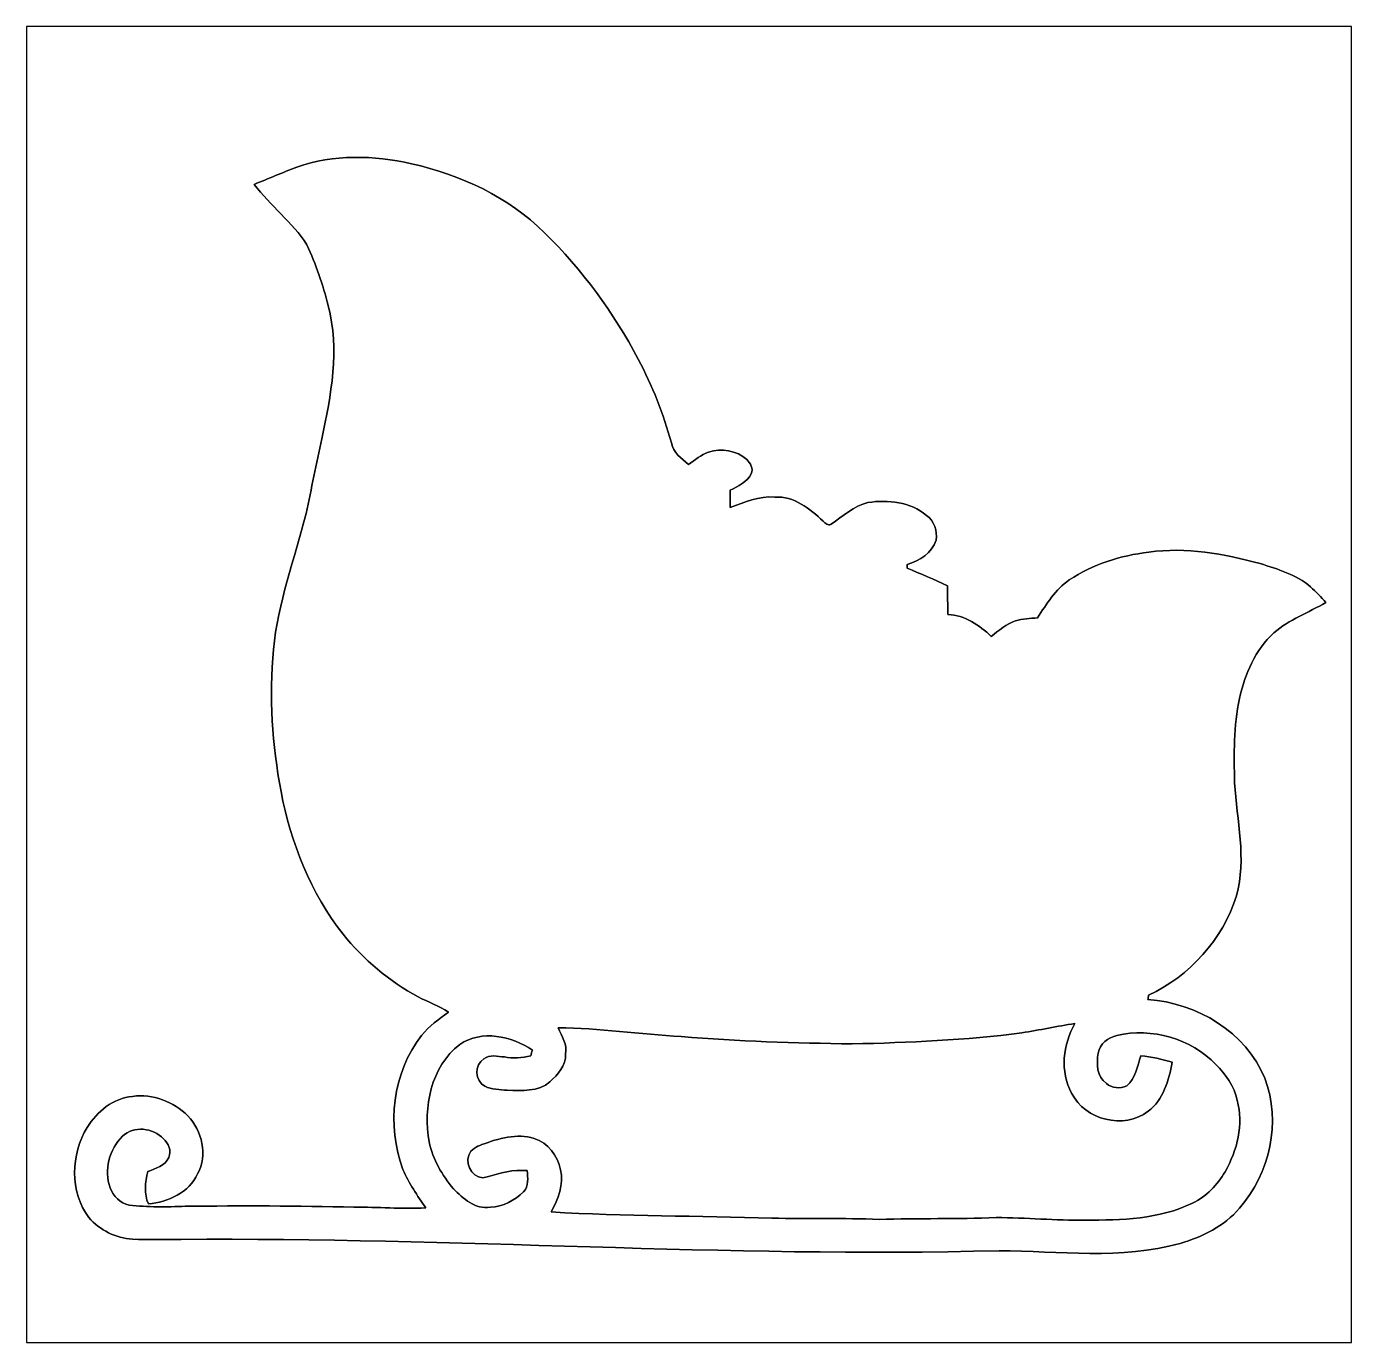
# Model space of a CAD drawing. Header units: centimetres. Extents: x -16.8 to 16.8, y -16.7 to 16.7.
import ezdxf

# ---------------------------------------------------------------- set-up
doc = ezdxf.new("R2010")
doc.units = ezdxf.units.CM
doc.header["$MEASUREMENT"] = 0
doc.layers.add('Layer 1', color=7, linetype='Continuous')

msp = doc.modelspace()

# ---------------------------------------------------------------- linework, layer by layer
at = {"layer": 'Layer 1', "color": 7}
for points, knots in [([(-16.77458, 16.66875), (-16.77458, 16.66875), (16.77458, 16.66875), (16.77458, 16.66875), (16.77458, 16.66875), (16.77458, 16.66875), (16.77458, -16.66875), (16.77458, -16.66875), (16.77458, -16.66875), (16.77458, -16.66875), (-16.77458, -16.66875), (-16.77458, -16.66875), (-16.77458, -16.66875), (-16.77458, -16.66875), (-16.77458, 16.66875), (-16.77458, 16.66875), (-16.77458, 16.66875), (-16.77458, 16.66875), (-16.77458, 16.66875), (-16.77458, 16.66875)], [0, 0, 0, 0, 0.16666667, 0.16666667, 0.16666667, 0.16666667, 0.33333333, 0.33333333, 0.33333333, 0.33333333, 0.5, 0.5, 0.5, 0.5, 0.66666667, 0.66666667, 0.66666667, 0.66666667, 1, 1, 1, 1]), ([(-9.9314, 13.10711), (-10.29511, 12.97199), (-10.64754, 12.80866), (-11.01019, 12.67001), (-11.01019, 12.67001), (-10.60662, 12.12568), (-10.04394, 11.71293), (-9.67387, 11.14178), (-9.67387, 11.14178), (-9.4488, 10.64542), (-9.26606, 10.1279), (-9.13553, 9.59838), (-9.13553, 9.59838), (-8.84449, 8.48713), (-9.06074, 7.32719), (-9.29534, 6.22653), (-9.29534, 6.22653), (-9.4421, 5.59823), (-9.55569, 4.96323), (-9.69574, 4.33388), (-9.69574, 4.33388), (-9.97761, 3.18735), (-10.41365, 2.07327), (-10.52019, 0.88865), (-10.52019, 0.88865), (-10.63166, -0.3115), (-10.55299, -1.52682), (-10.33039, -2.71039), (-10.33039, -2.71039), (-10.0778, -4.00897), (-9.58391, -5.28038), (-8.75983, -6.32566), (-8.75983, -6.32566), (-8.24054, -6.97548), (-7.5879, -7.51734), (-6.85588, -7.91175), (-6.85588, -7.91175), (-6.604, -8.04545), (-6.3306, -8.13752), (-6.09247, -8.29627), (-6.09247, -8.29627), (-6.33307, -8.4776), (-6.58213, -8.65364), (-6.77369, -8.88929), (-6.77369, -8.88929), (-7.50253, -9.83968), (-7.66128, -11.17071), (-7.24218, -12.28408), (-7.24218, -12.28408), (-7.10001, -12.6365), (-6.87529, -12.94624), (-6.66609, -13.26092), (-6.66609, -13.26092), (-7.27216, -13.28984), (-7.87859, -13.23622), (-8.48501, -13.2401), (-8.48501, -13.2401), (-9.90741, -13.20377), (-11.33052, -13.20588), (-12.75327, -13.21541), (-12.75327, -13.21541), (-13.2274, -13.23693), (-13.70401, -13.24187), (-14.17638, -13.18577), (-14.17638, -13.18577), (-14.39827, -13.14238), (-14.58313, -12.96141), (-14.6558, -12.75115), (-14.6558, -12.75115), (-14.81843, -12.30383), (-14.67732, -11.77502), (-14.3443, -11.4427), (-14.3443, -11.4427), (-14.06208, -11.16859), (-13.56642, -11.22998), (-13.30784, -11.50867), (-13.30784, -11.50867), (-13.1886, -11.62403), (-13.08982, -11.81453), (-13.17413, -11.97857), (-13.17413, -11.97857), (-13.25809, -12.19482), (-13.50821, -12.25973), (-13.70612, -12.33805), (-13.70612, -12.33805), (-13.77033, -12.60792), (-13.80455, -12.89932), (-13.68637, -13.15932), (-13.68637, -13.15932), (-13.18613, -13.11416), (-12.66296, -12.86827), (-12.44141, -12.39414), (-12.44141, -12.39414), (-12.16836, -11.92036), (-12.34017, -11.30935), (-12.68765, -10.92376), (-12.68765, -10.92376), (-13.05419, -10.57134), (-13.57559, -10.35544), (-14.08889, -10.43481), (-14.08889, -10.43481), (-14.57713, -10.47891), (-14.98988, -10.81546), (-15.23683, -11.22257), (-15.23683, -11.22257), (-15.66086, -11.89849), (-15.68027, -12.85064), (-15.19449, -13.50186), (-15.19449, -13.50186), (-14.92109, -13.82395), (-14.5161, -14.02715), (-14.09418, -14.05326), (-14.09418, -14.05326), (-13.68284, -14.06913), (-13.27079, -14.05784), (-12.85875, -14.0589), (-12.85875, -14.0589), (-5.95383, -13.99611), (0.94403, -14.52739), (7.84931, -14.34324), (7.84931, -14.34324), (9.37507, -14.35488), (10.93929, -14.57466), (12.43365, -14.1605), (12.43365, -14.1605), (12.99563, -13.99293), (13.55302, -13.72411), (13.9386, -13.26903), (13.9386, -13.26903), (14.70201, -12.38638), (15.00117, -11.07828), (14.57995, -9.9755), (14.57995, -9.9755), (14.09665, -8.79616), (12.86263, -8.06697), (11.62085, -7.98054), (11.62085, -7.98054), (11.62509, -7.94314), (11.62967, -7.90646), (11.63496, -7.86977), (11.63496, -7.86977), (12.67566, -7.38399), (13.51562, -6.45689), (13.85958, -5.35728), (13.85958, -5.35728), (14.12169, -4.41466), (13.87404, -3.43958), (13.81478, -2.48779), (13.81478, -2.48779), (13.79961, -1.77447), (13.7862, -1.05269), (13.94072, -0.35172), (13.94072, -0.35172), (14.07795, 0.26247), (14.33548, 0.88053), (14.81173, 1.30916), (14.81173, 1.30916), (15.19908, 1.64782), (15.68838, 1.81998), (16.12653, 2.07645), (16.12653, 2.07645), (16.00517, 2.21615), (15.87888, 2.35268), (15.73918, 2.47333), (15.73918, 2.47333), (15.37652, 2.7873), (14.90451, 2.91888), (14.4586, 3.06388), (14.4586, 3.06388), (13.54314, 3.30412), (12.58746, 3.49179), (11.63955, 3.35245), (11.63955, 3.35245), (10.93223, 3.26284), (10.22068, 3.054), (9.62801, 2.64724), (9.62801, 2.64724), (9.27735, 2.40771), (9.05334, 2.03906), (8.82438, 1.69157), (8.82438, 1.69157), (8.63812, 1.66758), (8.44621, 1.67323), (8.2677, 1.61149), (8.2677, 1.61149), (8.03734, 1.52647), (7.84119, 1.37372), (7.65492, 1.21744), (7.65492, 1.21744), (7.35048, 1.50283), (6.99064, 1.75789), (6.55779, 1.77271), (6.55779, 1.77271), (6.55002, 2.01401), (6.5465, 2.25531), (6.54332, 2.4959), (6.54332, 2.4959), (6.21312, 2.66876), (5.86281, 2.79718), (5.52344, 2.94993), (5.52344, 2.94993), (5.52415, 2.9718), (5.52556, 3.0159), (5.52662, 3.03777), (5.52662, 3.03777), (5.83424, 3.13761), (6.1595, 3.32705), (6.2551, 3.65725), (6.2551, 3.65725), (6.29356, 3.88902), (6.20924, 4.14584), (6.0131, 4.28449), (6.0131, 4.28449), (5.60634, 4.62033), (5.03661, 4.68948), (4.53072, 4.60904), (4.53072, 4.60904), (4.1723, 4.51979), (3.89467, 4.26226), (3.59586, 4.06118), (3.59586, 4.06118), (3.52002, 4.00932), (3.45052, 4.09187), (3.39513, 4.13526), (3.39513, 4.13526), (3.06105, 4.44888), (2.65889, 4.78014), (2.16958, 4.74627), (2.16958, 4.74627), (1.77024, 4.78049), (1.40653, 4.61574), (1.04422, 4.47957), (1.04422, 4.47957), (1.04281, 4.62633), (1.04211, 4.77273), (1.04175, 4.91878), (1.04175, 4.91878), (1.2379, 5.03343), (1.47496, 5.12022), (1.57727, 5.34), (1.57727, 5.34), (1.63689, 5.4677), (1.55187, 5.60634), (1.46403, 5.69736), (1.46403, 5.69736), (1.20544, 5.92667), (0.8195, 5.99934), (0.49318, 5.8868), (0.49318, 5.8868), (0.30163, 5.8233), (0.15099, 5.68184), (-0.01517, 5.57248), (-0.01517, 5.57248), (-0.18415, 5.73017), (-0.40746, 5.86987), (-0.44344, 6.11893), (-0.44344, 6.11893), (-0.65017, 6.85165), (-0.92181, 7.56779), (-1.28623, 8.23736), (-1.28623, 8.23736), (-1.90324, 9.42022), (-2.70334, 10.50854), (-3.65831, 11.44058), (-3.65831, 11.44058), (-4.56494, 12.35569), (-5.78203, 12.90884), (-7.02557, 13.19107), (-7.02557, 13.19107), (-7.97878, 13.40661), (-9.00077, 13.43766), (-9.9314, 13.10711)], [0, 0, 0, 0, 0.01449275, 0.01449275, 0.01449275, 0.01449275, 0.02898551, 0.02898551, 0.02898551, 0.02898551, 0.04347826, 0.04347826, 0.04347826, 0.04347826, 0.05797101, 0.05797101, 0.05797101, 0.05797101, 0.07246377, 0.07246377, 0.07246377, 0.07246377, 0.08695652, 0.08695652, 0.08695652, 0.08695652, 0.10144928, 0.10144928, 0.10144928, 0.10144928, 0.11594203, 0.11594203, 0.11594203, 0.11594203, 0.13043478, 0.13043478, 0.13043478, 0.13043478, 0.14492754, 0.14492754, 0.14492754, 0.14492754, 0.15942029, 0.15942029, 0.15942029, 0.15942029, 0.17391304, 0.17391304, 0.17391304, 0.17391304, 0.1884058, 0.1884058, 0.1884058, 0.1884058, 0.20289855, 0.20289855, 0.20289855, 0.20289855, 0.2173913, 0.2173913, 0.2173913, 0.2173913, 0.23188406, 0.23188406, 0.23188406, 0.23188406, 0.24637681, 0.24637681, 0.24637681, 0.24637681, 0.26086957, 0.26086957, 0.26086957, 0.26086957, 0.27536232, 0.27536232, 0.27536232, 0.27536232, 0.28985507, 0.28985507, 0.28985507, 0.28985507, 0.30434783, 0.30434783, 0.30434783, 0.30434783, 0.31884058, 0.31884058, 0.31884058, 0.31884058, 0.33333333, 0.33333333, 0.33333333, 0.33333333, 0.34782609, 0.34782609, 0.34782609, 0.34782609, 0.36231884, 0.36231884, 0.36231884, 0.36231884, 0.37681159, 0.37681159, 0.37681159, 0.37681159, 0.39130435, 0.39130435, 0.39130435, 0.39130435, 0.4057971, 0.4057971, 0.4057971, 0.4057971, 0.42028986, 0.42028986, 0.42028986, 0.42028986, 0.43478261, 0.43478261, 0.43478261, 0.43478261, 0.44927536, 0.44927536, 0.44927536, 0.44927536, 0.46376812, 0.46376812, 0.46376812, 0.46376812, 0.47826087, 0.47826087, 0.47826087, 0.47826087, 0.49275362, 0.49275362, 0.49275362, 0.49275362, 0.50724638, 0.50724638, 0.50724638, 0.50724638, 0.52173913, 0.52173913, 0.52173913, 0.52173913, 0.53623188, 0.53623188, 0.53623188, 0.53623188, 0.55072464, 0.55072464, 0.55072464, 0.55072464, 0.56521739, 0.56521739, 0.56521739, 0.56521739, 0.57971014, 0.57971014, 0.57971014, 0.57971014, 0.5942029, 0.5942029, 0.5942029, 0.5942029, 0.60869565, 0.60869565, 0.60869565, 0.60869565, 0.62318841, 0.62318841, 0.62318841, 0.62318841, 0.63768116, 0.63768116, 0.63768116, 0.63768116, 0.65217391, 0.65217391, 0.65217391, 0.65217391, 0.66666667, 0.66666667, 0.66666667, 0.66666667, 0.68115942, 0.68115942, 0.68115942, 0.68115942, 0.69565217, 0.69565217, 0.69565217, 0.69565217, 0.71014493, 0.71014493, 0.71014493, 0.71014493, 0.72463768, 0.72463768, 0.72463768, 0.72463768, 0.73913043, 0.73913043, 0.73913043, 0.73913043, 0.75362319, 0.75362319, 0.75362319, 0.75362319, 0.76811594, 0.76811594, 0.76811594, 0.76811594, 0.7826087, 0.7826087, 0.7826087, 0.7826087, 0.79710145, 0.79710145, 0.79710145, 0.79710145, 0.8115942, 0.8115942, 0.8115942, 0.8115942, 0.82608696, 0.82608696, 0.82608696, 0.82608696, 0.84057971, 0.84057971, 0.84057971, 0.84057971, 0.85507246, 0.85507246, 0.85507246, 0.85507246, 0.86956522, 0.86956522, 0.86956522, 0.86956522, 0.88405797, 0.88405797, 0.88405797, 0.88405797, 0.89855072, 0.89855072, 0.89855072, 0.89855072, 0.91304348, 0.91304348, 0.91304348, 0.91304348, 0.92753623, 0.92753623, 0.92753623, 0.92753623, 0.94202899, 0.94202899, 0.94202899, 0.94202899, 0.95652174, 0.95652174, 0.95652174, 0.95652174, 0.97101449, 0.97101449, 0.97101449, 0.97101449, 1, 1, 1, 1]), ([(8.42998, -8.82191), (8.87977, -8.75771), (9.32251, -8.65223), (9.7723, -8.58873), (9.7723, -8.58873), (9.47138, -9.11895), (9.38354, -9.80405), (9.68869, -10.35085), (9.68869, -10.35085), (10.02136, -11.03489), (11.01901, -11.28007), (11.62332, -10.81123), (11.62332, -10.81123), (12.02267, -10.52477), (12.14014, -10.02383), (12.23786, -9.57051), (12.23786, -9.57051), (11.97751, -9.48619), (11.70834, -9.43257), (11.43635, -9.40611), (11.43635, -9.40611), (11.35098, -9.66787), (11.31323, -9.97973), (11.08322, -10.16494), (11.08322, -10.16494), (10.91777, -10.24149), (10.70681, -10.23197), (10.56816, -10.10391), (10.56816, -10.10391), (10.31804, -9.94128), (10.31875, -9.59767), (10.36002, -9.33556), (10.36002, -9.33556), (10.40095, -9.10237), (10.61614, -8.94468), (10.83486, -8.89035), (10.83486, -8.89035), (11.71892, -8.68715), (12.70988, -8.96585), (13.34241, -9.62378), (13.34241, -9.62378), (13.58477, -9.87919), (13.81478, -10.17482), (13.87863, -10.53077), (13.87863, -10.53077), (14.04902, -11.14425), (13.88004, -11.79901), (13.57524, -12.34123), (13.57524, -12.34123), (13.37486, -12.67072), (13.10499, -12.97199), (12.74974, -13.13639), (12.74974, -13.13639), (11.91436, -13.54949), (10.94811, -13.56995), (10.03653, -13.56748), (10.03653, -13.56748), (9.28335, -13.57912), (8.53264, -13.50469), (7.77981, -13.50363), (7.77981, -13.50363), (6.79238, -13.54914), (5.8039, -13.51456), (4.81647, -13.55231), (4.81647, -13.55231), (3.9116, -13.50751), (3.00531, -13.54596), (2.10009, -13.51844), (2.10009, -13.51844), (0.23707, -13.45424), (-1.63019, -13.47717), (-3.49074, -13.35899), (-3.49074, -13.35899), (-3.3147, -13.03514), (-3.15842, -12.66613), (-3.25684, -12.29113), (-3.25684, -12.29113), (-3.32528, -11.93835), (-3.56694, -11.60921), (-3.91936, -11.50056), (-3.91936, -11.50056), (-4.36139, -11.36403), (-4.82424, -11.50267), (-5.24193, -11.65366), (-5.24193, -11.65366), (-5.37281, -11.70834), (-5.52979, -11.77325), (-5.57354, -11.92283), (-5.57354, -11.92283), (-5.69348, -12.20117), (-5.4169, -12.57829), (-5.1114, -12.47599), (-5.1114, -12.47599), (-4.78296, -12.37086), (-4.44676, -12.27949), (-4.09751, -12.31547), (-4.09751, -12.31547), (-4.08552, -12.49751), (-4.04636, -12.70459), (-4.18818, -12.85134), (-4.18818, -12.85134), (-4.41466, -13.06407), (-4.70958, -13.23516), (-5.02849, -13.24222), (-5.02849, -13.24222), (-5.40808, -13.30678), (-5.71923, -13.02032), (-5.96547, -12.77373), (-5.96547, -12.77373), (-6.2484, -12.42695), (-6.49499, -12.0329), (-6.57895, -11.58628), (-6.57895, -11.58628), (-6.737, -10.71316), (-6.53521, -9.68834), (-5.80425, -9.11754), (-5.80425, -9.11754), (-5.24404, -8.74113), (-4.49404, -8.89952), (-3.96593, -9.26289), (-3.96593, -9.26289), (-3.98004, -9.31016), (-3.9945, -9.35778), (-4.00861, -9.40576), (-4.00861, -9.40576), (-4.22734, -9.45374), (-4.45311, -9.47737), (-4.67536, -9.43575), (-4.67536, -9.43575), (-4.84893, -9.42446), (-5.04472, -9.36166), (-5.19465, -9.48161), (-5.19465, -9.48161), (-5.4416, -9.63013), (-5.42255, -10.04711), (-5.16855, -10.17729), (-5.16855, -10.17729), (-4.99428, -10.26231), (-4.79213, -10.26195), (-4.60304, -10.27924), (-4.60304, -10.27924), (-4.23898, -10.28665), (-3.81282, -10.32228), (-3.52002, -10.06122), (-3.52002, -10.06122), (-3.31611, -9.88624), (-3.11573, -9.65024), (-3.12314, -9.36519), (-3.12314, -9.36519), (-3.07799, -9.1186), (-3.21874, -8.90799), (-3.31682, -8.69703), (-3.31682, -8.69703), (-2.27401, -8.70656), (-1.2386, -8.85155), (-0.19897, -8.91787), (-0.19897, -8.91787), (1.24178, -9.04452), (2.68817, -9.07803), (4.1335, -9.10449), (4.1335, -9.10449), (5.5686, -9.06921), (7.00617, -9.01418), (8.42998, -8.82191)], [0, 0, 0, 0, 0.02380952, 0.02380952, 0.02380952, 0.02380952, 0.04761905, 0.04761905, 0.04761905, 0.04761905, 0.07142857, 0.07142857, 0.07142857, 0.07142857, 0.0952381, 0.0952381, 0.0952381, 0.0952381, 0.11904762, 0.11904762, 0.11904762, 0.11904762, 0.14285714, 0.14285714, 0.14285714, 0.14285714, 0.16666667, 0.16666667, 0.16666667, 0.16666667, 0.19047619, 0.19047619, 0.19047619, 0.19047619, 0.21428571, 0.21428571, 0.21428571, 0.21428571, 0.23809524, 0.23809524, 0.23809524, 0.23809524, 0.26190476, 0.26190476, 0.26190476, 0.26190476, 0.28571429, 0.28571429, 0.28571429, 0.28571429, 0.30952381, 0.30952381, 0.30952381, 0.30952381, 0.33333333, 0.33333333, 0.33333333, 0.33333333, 0.35714286, 0.35714286, 0.35714286, 0.35714286, 0.38095238, 0.38095238, 0.38095238, 0.38095238, 0.4047619, 0.4047619, 0.4047619, 0.4047619, 0.42857143, 0.42857143, 0.42857143, 0.42857143, 0.45238095, 0.45238095, 0.45238095, 0.45238095, 0.47619048, 0.47619048, 0.47619048, 0.47619048, 0.5, 0.5, 0.5, 0.5, 0.52380952, 0.52380952, 0.52380952, 0.52380952, 0.54761905, 0.54761905, 0.54761905, 0.54761905, 0.57142857, 0.57142857, 0.57142857, 0.57142857, 0.5952381, 0.5952381, 0.5952381, 0.5952381, 0.61904762, 0.61904762, 0.61904762, 0.61904762, 0.64285714, 0.64285714, 0.64285714, 0.64285714, 0.66666667, 0.66666667, 0.66666667, 0.66666667, 0.69047619, 0.69047619, 0.69047619, 0.69047619, 0.71428571, 0.71428571, 0.71428571, 0.71428571, 0.73809524, 0.73809524, 0.73809524, 0.73809524, 0.76190476, 0.76190476, 0.76190476, 0.76190476, 0.78571429, 0.78571429, 0.78571429, 0.78571429, 0.80952381, 0.80952381, 0.80952381, 0.80952381, 0.83333333, 0.83333333, 0.83333333, 0.83333333, 0.85714286, 0.85714286, 0.85714286, 0.85714286, 0.88095238, 0.88095238, 0.88095238, 0.88095238, 0.9047619, 0.9047619, 0.9047619, 0.9047619, 0.92857143, 0.92857143, 0.92857143, 0.92857143, 0.95238095, 0.95238095, 0.95238095, 0.95238095, 1, 1, 1, 1])]:
    msp.add_open_spline(points, degree=3, knots=knots, dxfattribs=at)
at = {"layer": 'Layer 1'}
for points, knots in [([(-9.9314, 13.10711), (-9.00077, 13.43766), (-7.97878, 13.40661), (-7.02557, 13.19107), (-7.02557, 13.19107), (-5.78203, 12.90884), (-4.56494, 12.35569), (-3.65831, 11.44058), (-3.65831, 11.44058), (-2.70334, 10.50854), (-1.90324, 9.42022), (-1.28623, 8.23736), (-1.28623, 8.23736), (-0.92181, 7.56779), (-0.65017, 6.85165), (-0.44344, 6.11893), (-0.44344, 6.11893), (-0.40746, 5.86987), (-0.18415, 5.73017), (-0.01517, 5.57248), (-0.01517, 5.57248), (0.15099, 5.68184), (0.30163, 5.8233), (0.49318, 5.8868), (0.49318, 5.8868), (0.8195, 5.99934), (1.20544, 5.92667), (1.46403, 5.69736), (1.46403, 5.69736), (1.55187, 5.60634), (1.63689, 5.4677), (1.57727, 5.34), (1.57727, 5.34), (1.47496, 5.12022), (1.2379, 5.03343), (1.04175, 4.91878), (1.04175, 4.91878), (1.04211, 4.77273), (1.04281, 4.62633), (1.04422, 4.47957), (1.04422, 4.47957), (1.40653, 4.61574), (1.77024, 4.78049), (2.16958, 4.74627), (2.16958, 4.74627), (2.65889, 4.78014), (3.06105, 4.44888), (3.39513, 4.13526), (3.39513, 4.13526), (3.45052, 4.09187), (3.52002, 4.00932), (3.59586, 4.06118), (3.59586, 4.06118), (3.89467, 4.26226), (4.1723, 4.51979), (4.53072, 4.60904), (4.53072, 4.60904), (5.03661, 4.68948), (5.60634, 4.62033), (6.0131, 4.28449), (6.0131, 4.28449), (6.20924, 4.14584), (6.29356, 3.88902), (6.2551, 3.65725), (6.2551, 3.65725), (6.1595, 3.32705), (5.83424, 3.13761), (5.52662, 3.03777), (5.52662, 3.03777), (5.52556, 3.0159), (5.52415, 2.9718), (5.52344, 2.94993), (5.52344, 2.94993), (5.86281, 2.79718), (6.21312, 2.66876), (6.54332, 2.4959), (6.54332, 2.4959), (6.5465, 2.25531), (6.55002, 2.01401), (6.55779, 1.77271), (6.55779, 1.77271), (6.99064, 1.75789), (7.35048, 1.50283), (7.65492, 1.21744), (7.65492, 1.21744), (7.84119, 1.37372), (8.03734, 1.52647), (8.2677, 1.61149), (8.2677, 1.61149), (8.44621, 1.67323), (8.63812, 1.66758), (8.82438, 1.69157), (8.82438, 1.69157), (9.05334, 2.03906), (9.27735, 2.40771), (9.62801, 2.64724), (9.62801, 2.64724), (10.22068, 3.054), (10.93223, 3.26284), (11.63955, 3.35245), (11.63955, 3.35245), (12.58746, 3.49179), (13.54314, 3.30412), (14.4586, 3.06388), (14.4586, 3.06388), (14.90451, 2.91888), (15.37652, 2.7873), (15.73918, 2.47333), (15.73918, 2.47333), (15.87888, 2.35268), (16.00517, 2.21615), (16.12653, 2.07645), (16.12653, 2.07645), (15.68838, 1.81998), (15.19908, 1.64782), (14.81173, 1.30916), (14.81173, 1.30916), (14.33548, 0.88053), (14.07795, 0.26247), (13.94072, -0.35172), (13.94072, -0.35172), (13.7862, -1.05269), (13.79961, -1.77447), (13.81478, -2.48779), (13.81478, -2.48779), (13.87404, -3.43958), (14.12169, -4.41466), (13.85958, -5.35728), (13.85958, -5.35728), (13.51562, -6.45689), (12.67566, -7.38399), (11.63496, -7.86977), (11.63496, -7.86977), (11.62967, -7.90646), (11.62509, -7.94314), (11.62085, -7.98054), (11.62085, -7.98054), (12.86263, -8.06697), (14.09665, -8.79616), (14.57995, -9.9755), (14.57995, -9.9755), (15.00117, -11.07828), (14.70201, -12.38638), (13.9386, -13.26903), (13.9386, -13.26903), (13.55302, -13.72411), (12.99563, -13.99293), (12.43365, -14.1605), (12.43365, -14.1605), (10.93929, -14.57466), (9.37507, -14.35488), (7.84931, -14.34324), (7.84931, -14.34324), (0.94403, -14.52739), (-5.95383, -13.99611), (-12.85875, -14.0589), (-12.85875, -14.0589), (-13.27079, -14.05784), (-13.68284, -14.06913), (-14.09418, -14.05326), (-14.09418, -14.05326), (-14.5161, -14.02715), (-14.92109, -13.82395), (-15.19449, -13.50186), (-15.19449, -13.50186), (-15.68027, -12.85064), (-15.66086, -11.89849), (-15.23683, -11.22257), (-15.23683, -11.22257), (-14.98988, -10.81546), (-14.57713, -10.47891), (-14.08889, -10.43481), (-14.08889, -10.43481), (-13.57559, -10.35544), (-13.05419, -10.57134), (-12.68765, -10.92376), (-12.68765, -10.92376), (-12.34017, -11.30935), (-12.16836, -11.92036), (-12.44141, -12.39414), (-12.44141, -12.39414), (-12.66296, -12.86827), (-13.18613, -13.11416), (-13.68637, -13.15932), (-13.68637, -13.15932), (-13.80455, -12.89932), (-13.77033, -12.60792), (-13.70612, -12.33805), (-13.70612, -12.33805), (-13.50821, -12.25973), (-13.25809, -12.19482), (-13.17413, -11.97857), (-13.17413, -11.97857), (-13.08982, -11.81453), (-13.1886, -11.62403), (-13.30784, -11.50867), (-13.30784, -11.50867), (-13.56642, -11.22998), (-14.06208, -11.16859), (-14.3443, -11.4427), (-14.3443, -11.4427), (-14.67732, -11.77502), (-14.81843, -12.30383), (-14.6558, -12.75115), (-14.6558, -12.75115), (-14.58313, -12.96141), (-14.39827, -13.14238), (-14.17638, -13.18577), (-14.17638, -13.18577), (-13.70401, -13.24187), (-13.2274, -13.23693), (-12.75327, -13.21541), (-12.75327, -13.21541), (-11.33052, -13.20588), (-9.90741, -13.20377), (-8.48501, -13.2401), (-8.48501, -13.2401), (-7.87859, -13.23622), (-7.27216, -13.28984), (-6.66609, -13.26092), (-6.66609, -13.26092), (-6.87529, -12.94624), (-7.10001, -12.6365), (-7.24218, -12.28408), (-7.24218, -12.28408), (-7.66128, -11.17071), (-7.50253, -9.83968), (-6.77369, -8.88929), (-6.77369, -8.88929), (-6.58213, -8.65364), (-6.33307, -8.4776), (-6.09247, -8.29627), (-6.09247, -8.29627), (-6.3306, -8.13752), (-6.604, -8.04545), (-6.85588, -7.91175), (-6.85588, -7.91175), (-7.5879, -7.51734), (-8.24054, -6.97548), (-8.75983, -6.32566), (-8.75983, -6.32566), (-9.58391, -5.28038), (-10.0778, -4.00897), (-10.33039, -2.71039), (-10.33039, -2.71039), (-10.55299, -1.52682), (-10.63166, -0.3115), (-10.52019, 0.88865), (-10.52019, 0.88865), (-10.41365, 2.07327), (-9.97761, 3.18735), (-9.69574, 4.33388), (-9.69574, 4.33388), (-9.55569, 4.96323), (-9.4421, 5.59823), (-9.29534, 6.22653), (-9.29534, 6.22653), (-9.06074, 7.32719), (-8.84449, 8.48713), (-9.13553, 9.59838), (-9.13553, 9.59838), (-9.26606, 10.1279), (-9.4488, 10.64542), (-9.67387, 11.14178), (-9.67387, 11.14178), (-10.04394, 11.71293), (-10.60662, 12.12568), (-11.01019, 12.67001), (-11.01019, 12.67001), (-10.64754, 12.80866), (-10.29511, 12.97199), (-9.9314, 13.10711), (-9.9314, 13.10711), (-9.9314, 13.10711), (-9.9314, 13.10711), (-9.9314, 13.10711)], [0, 0, 0, 0, 0.01428571, 0.01428571, 0.01428571, 0.01428571, 0.02857143, 0.02857143, 0.02857143, 0.02857143, 0.04285714, 0.04285714, 0.04285714, 0.04285714, 0.05714286, 0.05714286, 0.05714286, 0.05714286, 0.07142857, 0.07142857, 0.07142857, 0.07142857, 0.08571429, 0.08571429, 0.08571429, 0.08571429, 0.1, 0.1, 0.1, 0.1, 0.11428571, 0.11428571, 0.11428571, 0.11428571, 0.12857143, 0.12857143, 0.12857143, 0.12857143, 0.14285714, 0.14285714, 0.14285714, 0.14285714, 0.15714286, 0.15714286, 0.15714286, 0.15714286, 0.17142857, 0.17142857, 0.17142857, 0.17142857, 0.18571429, 0.18571429, 0.18571429, 0.18571429, 0.2, 0.2, 0.2, 0.2, 0.21428571, 0.21428571, 0.21428571, 0.21428571, 0.22857143, 0.22857143, 0.22857143, 0.22857143, 0.24285714, 0.24285714, 0.24285714, 0.24285714, 0.25714286, 0.25714286, 0.25714286, 0.25714286, 0.27142857, 0.27142857, 0.27142857, 0.27142857, 0.28571429, 0.28571429, 0.28571429, 0.28571429, 0.3, 0.3, 0.3, 0.3, 0.31428571, 0.31428571, 0.31428571, 0.31428571, 0.32857143, 0.32857143, 0.32857143, 0.32857143, 0.34285714, 0.34285714, 0.34285714, 0.34285714, 0.35714286, 0.35714286, 0.35714286, 0.35714286, 0.37142857, 0.37142857, 0.37142857, 0.37142857, 0.38571429, 0.38571429, 0.38571429, 0.38571429, 0.4, 0.4, 0.4, 0.4, 0.41428571, 0.41428571, 0.41428571, 0.41428571, 0.42857143, 0.42857143, 0.42857143, 0.42857143, 0.44285714, 0.44285714, 0.44285714, 0.44285714, 0.45714286, 0.45714286, 0.45714286, 0.45714286, 0.47142857, 0.47142857, 0.47142857, 0.47142857, 0.48571429, 0.48571429, 0.48571429, 0.48571429, 0.5, 0.5, 0.5, 0.5, 0.51428571, 0.51428571, 0.51428571, 0.51428571, 0.52857143, 0.52857143, 0.52857143, 0.52857143, 0.54285714, 0.54285714, 0.54285714, 0.54285714, 0.55714286, 0.55714286, 0.55714286, 0.55714286, 0.57142857, 0.57142857, 0.57142857, 0.57142857, 0.58571429, 0.58571429, 0.58571429, 0.58571429, 0.6, 0.6, 0.6, 0.6, 0.61428571, 0.61428571, 0.61428571, 0.61428571, 0.62857143, 0.62857143, 0.62857143, 0.62857143, 0.64285714, 0.64285714, 0.64285714, 0.64285714, 0.65714286, 0.65714286, 0.65714286, 0.65714286, 0.67142857, 0.67142857, 0.67142857, 0.67142857, 0.68571429, 0.68571429, 0.68571429, 0.68571429, 0.7, 0.7, 0.7, 0.7, 0.71428571, 0.71428571, 0.71428571, 0.71428571, 0.72857143, 0.72857143, 0.72857143, 0.72857143, 0.74285714, 0.74285714, 0.74285714, 0.74285714, 0.75714286, 0.75714286, 0.75714286, 0.75714286, 0.77142857, 0.77142857, 0.77142857, 0.77142857, 0.78571429, 0.78571429, 0.78571429, 0.78571429, 0.8, 0.8, 0.8, 0.8, 0.81428571, 0.81428571, 0.81428571, 0.81428571, 0.82857143, 0.82857143, 0.82857143, 0.82857143, 0.84285714, 0.84285714, 0.84285714, 0.84285714, 0.85714286, 0.85714286, 0.85714286, 0.85714286, 0.87142857, 0.87142857, 0.87142857, 0.87142857, 0.88571429, 0.88571429, 0.88571429, 0.88571429, 0.9, 0.9, 0.9, 0.9, 0.91428571, 0.91428571, 0.91428571, 0.91428571, 0.92857143, 0.92857143, 0.92857143, 0.92857143, 0.94285714, 0.94285714, 0.94285714, 0.94285714, 0.95714286, 0.95714286, 0.95714286, 0.95714286, 0.97142857, 0.97142857, 0.97142857, 0.97142857, 1, 1, 1, 1]), ([(8.42998, -8.82191), (7.00617, -9.01418), (5.5686, -9.06921), (4.1335, -9.10449), (4.1335, -9.10449), (2.68817, -9.07803), (1.24178, -9.04452), (-0.19897, -8.91787), (-0.19897, -8.91787), (-1.2386, -8.85155), (-2.27401, -8.70656), (-3.31682, -8.69703), (-3.31682, -8.69703), (-3.21874, -8.90799), (-3.07799, -9.1186), (-3.12314, -9.36519), (-3.12314, -9.36519), (-3.11573, -9.65024), (-3.31611, -9.88624), (-3.52002, -10.06122), (-3.52002, -10.06122), (-3.81282, -10.32228), (-4.23898, -10.28665), (-4.60304, -10.27924), (-4.60304, -10.27924), (-4.79213, -10.26195), (-4.99428, -10.26231), (-5.16855, -10.17729), (-5.16855, -10.17729), (-5.42255, -10.04711), (-5.4416, -9.63013), (-5.19465, -9.48161), (-5.19465, -9.48161), (-5.04472, -9.36166), (-4.84893, -9.42446), (-4.67536, -9.43575), (-4.67536, -9.43575), (-4.45311, -9.47737), (-4.22734, -9.45374), (-4.00861, -9.40576), (-4.00861, -9.40576), (-3.9945, -9.35778), (-3.98004, -9.31016), (-3.96593, -9.26289), (-3.96593, -9.26289), (-4.49404, -8.89952), (-5.24404, -8.74113), (-5.80425, -9.11754), (-5.80425, -9.11754), (-6.53521, -9.68834), (-6.737, -10.71316), (-6.57895, -11.58628), (-6.57895, -11.58628), (-6.49499, -12.0329), (-6.2484, -12.42695), (-5.96547, -12.77373), (-5.96547, -12.77373), (-5.71923, -13.02032), (-5.40808, -13.30678), (-5.02849, -13.24222), (-5.02849, -13.24222), (-4.70958, -13.23516), (-4.41466, -13.06407), (-4.18818, -12.85134), (-4.18818, -12.85134), (-4.04636, -12.70459), (-4.08552, -12.49751), (-4.09751, -12.31547), (-4.09751, -12.31547), (-4.44676, -12.27949), (-4.78296, -12.37086), (-5.1114, -12.47599), (-5.1114, -12.47599), (-5.4169, -12.57829), (-5.69348, -12.20117), (-5.57354, -11.92283), (-5.57354, -11.92283), (-5.52979, -11.77325), (-5.37281, -11.70834), (-5.24193, -11.65366), (-5.24193, -11.65366), (-4.82424, -11.50267), (-4.36139, -11.36403), (-3.91936, -11.50056), (-3.91936, -11.50056), (-3.56694, -11.60921), (-3.32528, -11.93835), (-3.25684, -12.29113), (-3.25684, -12.29113), (-3.15842, -12.66613), (-3.3147, -13.03514), (-3.49074, -13.35899), (-3.49074, -13.35899), (-1.63019, -13.47717), (0.23707, -13.45424), (2.10009, -13.51844), (2.10009, -13.51844), (3.00531, -13.54596), (3.9116, -13.50751), (4.81647, -13.55231), (4.81647, -13.55231), (5.8039, -13.51456), (6.79238, -13.54914), (7.77981, -13.50363), (7.77981, -13.50363), (8.53264, -13.50469), (9.28335, -13.57912), (10.03653, -13.56748), (10.03653, -13.56748), (10.94811, -13.56995), (11.91436, -13.54949), (12.74974, -13.13639), (12.74974, -13.13639), (13.10499, -12.97199), (13.37486, -12.67072), (13.57524, -12.34123), (13.57524, -12.34123), (13.88004, -11.79901), (14.04902, -11.14425), (13.87863, -10.53077), (13.87863, -10.53077), (13.81478, -10.17482), (13.58477, -9.87919), (13.34241, -9.62378), (13.34241, -9.62378), (12.70988, -8.96585), (11.71892, -8.68715), (10.83486, -8.89035), (10.83486, -8.89035), (10.61614, -8.94468), (10.40095, -9.10237), (10.36002, -9.33556), (10.36002, -9.33556), (10.31875, -9.59767), (10.31804, -9.94128), (10.56816, -10.10391), (10.56816, -10.10391), (10.70681, -10.23197), (10.91777, -10.24149), (11.08322, -10.16494), (11.08322, -10.16494), (11.31323, -9.97973), (11.35098, -9.66787), (11.43635, -9.40611), (11.43635, -9.40611), (11.70834, -9.43257), (11.97751, -9.48619), (12.23786, -9.57051), (12.23786, -9.57051), (12.14014, -10.02383), (12.02267, -10.52477), (11.62332, -10.81123), (11.62332, -10.81123), (11.01901, -11.28007), (10.02136, -11.03489), (9.68869, -10.35085), (9.68869, -10.35085), (9.38354, -9.80405), (9.47138, -9.11895), (9.7723, -8.58873), (9.7723, -8.58873), (9.32251, -8.65223), (8.87977, -8.75771), (8.42998, -8.82191)], [0, 0, 0, 0, 0.02380952, 0.02380952, 0.02380952, 0.02380952, 0.04761905, 0.04761905, 0.04761905, 0.04761905, 0.07142857, 0.07142857, 0.07142857, 0.07142857, 0.0952381, 0.0952381, 0.0952381, 0.0952381, 0.11904762, 0.11904762, 0.11904762, 0.11904762, 0.14285714, 0.14285714, 0.14285714, 0.14285714, 0.16666667, 0.16666667, 0.16666667, 0.16666667, 0.19047619, 0.19047619, 0.19047619, 0.19047619, 0.21428571, 0.21428571, 0.21428571, 0.21428571, 0.23809524, 0.23809524, 0.23809524, 0.23809524, 0.26190476, 0.26190476, 0.26190476, 0.26190476, 0.28571429, 0.28571429, 0.28571429, 0.28571429, 0.30952381, 0.30952381, 0.30952381, 0.30952381, 0.33333333, 0.33333333, 0.33333333, 0.33333333, 0.35714286, 0.35714286, 0.35714286, 0.35714286, 0.38095238, 0.38095238, 0.38095238, 0.38095238, 0.4047619, 0.4047619, 0.4047619, 0.4047619, 0.42857143, 0.42857143, 0.42857143, 0.42857143, 0.45238095, 0.45238095, 0.45238095, 0.45238095, 0.47619048, 0.47619048, 0.47619048, 0.47619048, 0.5, 0.5, 0.5, 0.5, 0.52380952, 0.52380952, 0.52380952, 0.52380952, 0.54761905, 0.54761905, 0.54761905, 0.54761905, 0.57142857, 0.57142857, 0.57142857, 0.57142857, 0.5952381, 0.5952381, 0.5952381, 0.5952381, 0.61904762, 0.61904762, 0.61904762, 0.61904762, 0.64285714, 0.64285714, 0.64285714, 0.64285714, 0.66666667, 0.66666667, 0.66666667, 0.66666667, 0.69047619, 0.69047619, 0.69047619, 0.69047619, 0.71428571, 0.71428571, 0.71428571, 0.71428571, 0.73809524, 0.73809524, 0.73809524, 0.73809524, 0.76190476, 0.76190476, 0.76190476, 0.76190476, 0.78571429, 0.78571429, 0.78571429, 0.78571429, 0.80952381, 0.80952381, 0.80952381, 0.80952381, 0.83333333, 0.83333333, 0.83333333, 0.83333333, 0.85714286, 0.85714286, 0.85714286, 0.85714286, 0.88095238, 0.88095238, 0.88095238, 0.88095238, 0.9047619, 0.9047619, 0.9047619, 0.9047619, 0.92857143, 0.92857143, 0.92857143, 0.92857143, 0.95238095, 0.95238095, 0.95238095, 0.95238095, 1, 1, 1, 1])]:
    msp.add_open_spline(points, degree=3, knots=knots, dxfattribs=at)

doc.saveas('drawing.dxf')
